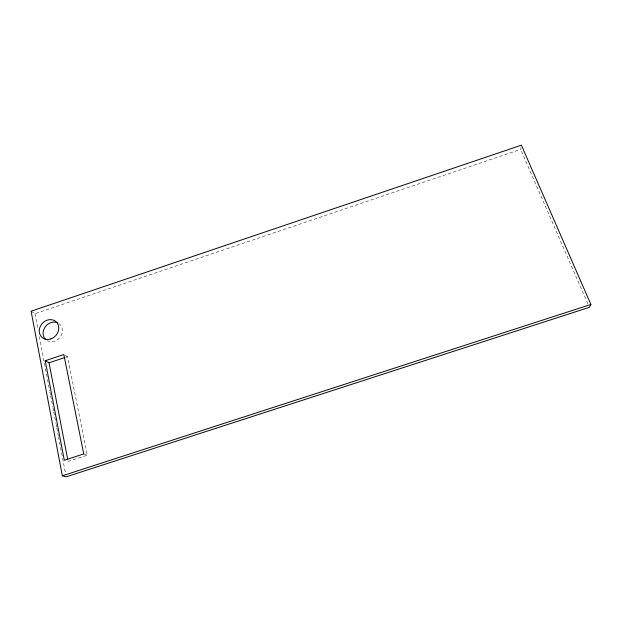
<?xml version="1.0" encoding="UTF-8"?>
<svg xmlns="http://www.w3.org/2000/svg" width="622" height="622" viewBox="0 0 622 622"><rect width="100%" height="100%" fill="white"/><g stroke="black" fill="none" stroke-linecap="round" stroke-linejoin="round"><path stroke-width="0.47" stroke-dasharray="3.11 2.33" d="M587.806 303.769L520.622 149.389L520.925 147.702M31.1 311.21L34.964 313.713L520.622 149.389M65.621 357.277L67.464 356.663L87.329 455.18L68.093 461.438L66.577 460.964M83.737 453.936L87.329 455.18M65.279 355.38L67.464 356.663M34.964 313.713L38.066 329.924M39.341 336.603L44.263 362.362M44.45 363.318L47.365 378.58M47.552 379.529L49.737 390.981M49.923 391.93L50.468 394.791M50.654 395.748L52.839 407.192M53.026 408.149L53.57 411.01M53.749 411.966L55.941 423.411M56.12 424.367L56.672 427.228M56.851 428.177L58.312 435.812M58.491 436.768L65.605 473.972M58.818 323.456A10.418 9.05 -48.6 0 1 60.528 336.611A10.418 9.05 -48.6 0 1 47.311 340.732"/><path stroke-width="0.93" d="M590.9 304.453L589.345 307.322L66.157 476.833L62.332 475.807L31.1 311.21L521.384 145.167L590.9 304.453L62.332 475.807M45.219 360.737L63.825 354.517L83.737 453.936L64.307 460.264L45.219 360.737L49.037 362.82L64.704 357.588M49.037 362.82L67.72 459.541M45.422 339.301A10.418 9.05 -48.6 0 1 45.243 326.822A10.418 9.05 -48.6 0 1 57.426 322.709M50.895 338.928A10.52 9.12 -48.5 0 0 56.377 322.04A10.52 9.12 -48.5 0 0 39.785 327.693A10.52 9.12 -48.5 0 0 50.895 338.928"/></g></svg>
